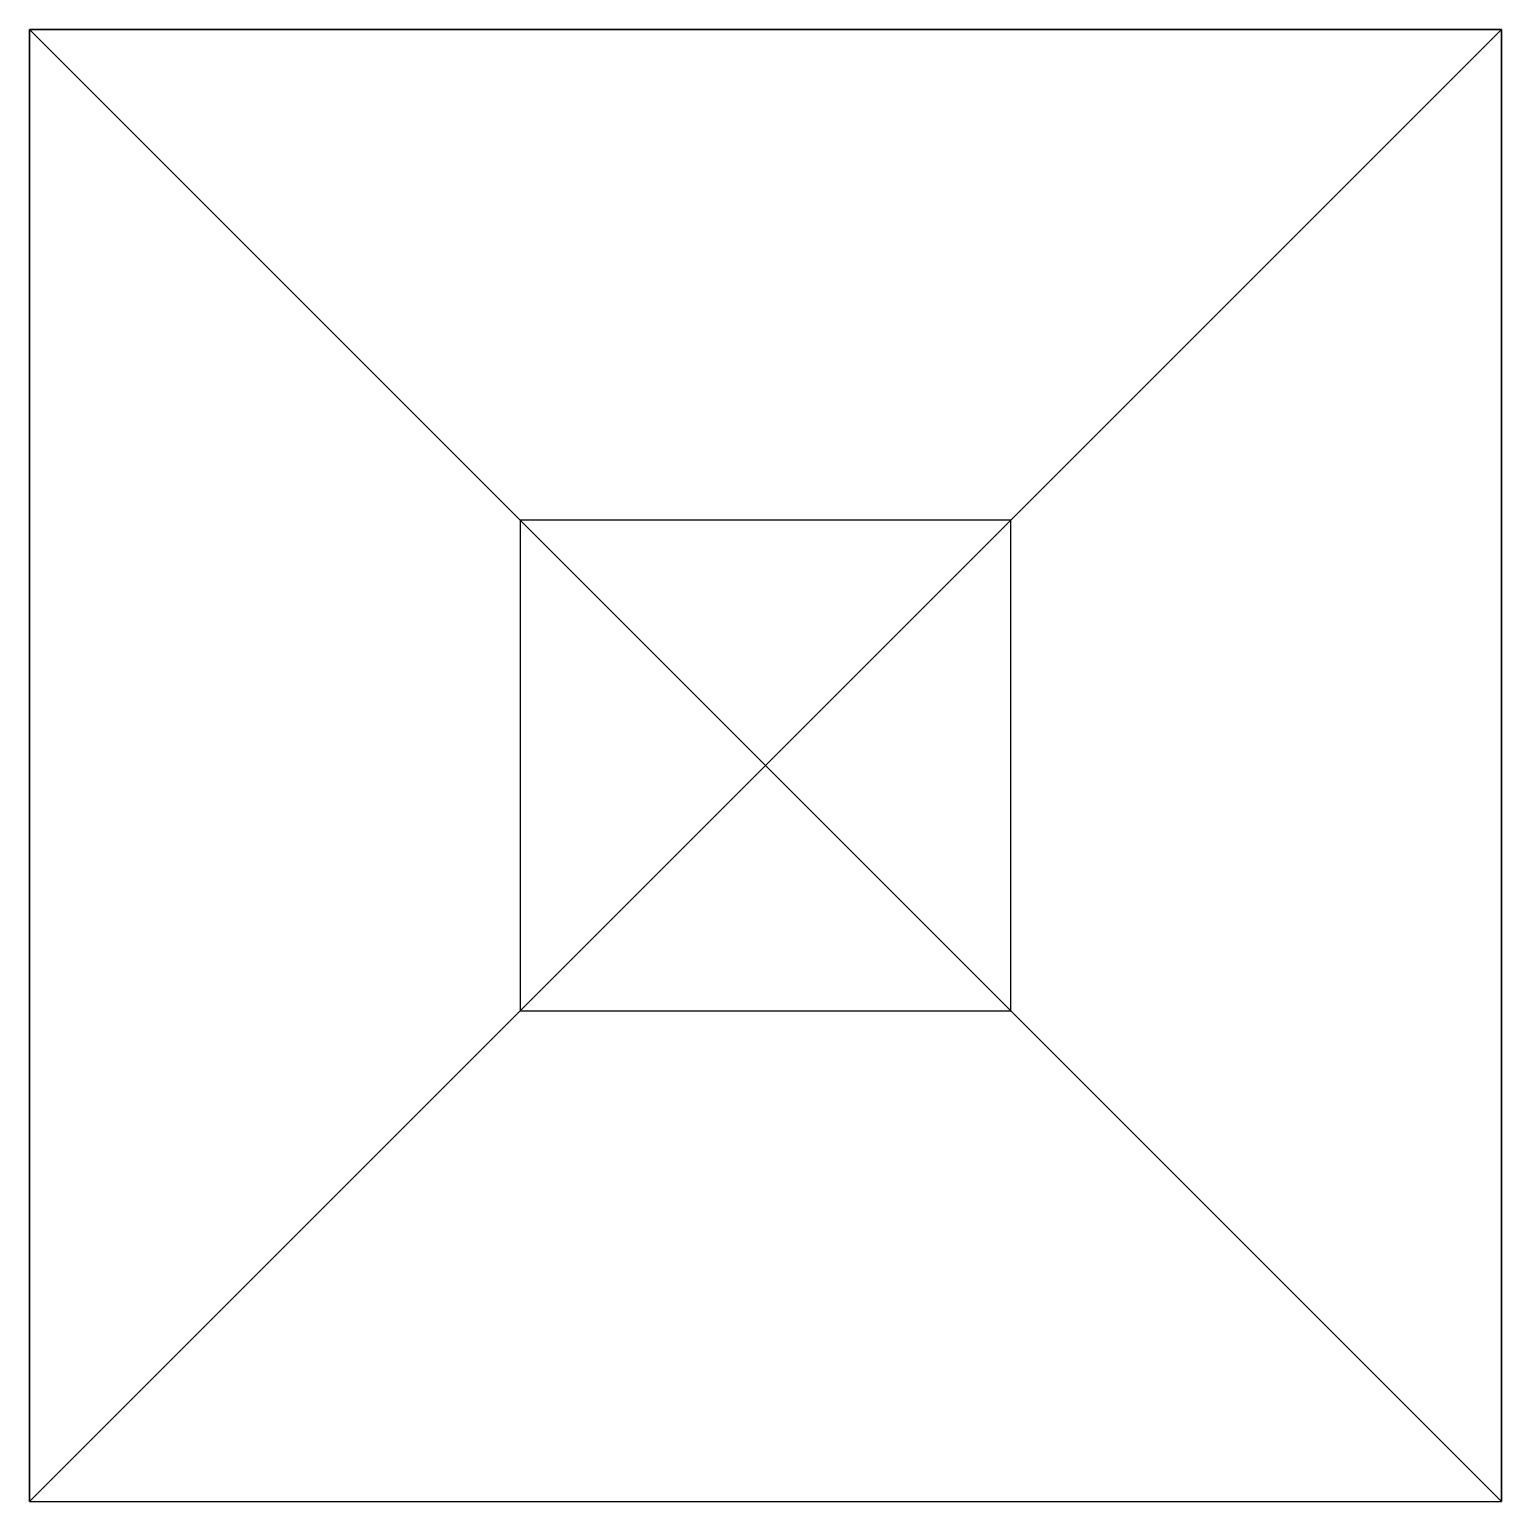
# Model space of a CAD drawing. Header units: millimetres. Extents: x 2360 to 2660, y 1767 to 2067.
import ezdxf

# ---------------------------------------------------------------- set-up
doc = ezdxf.new("R2010")
doc.units = ezdxf.units.MM

msp = doc.modelspace()

# ---------------------------------------------------------------- linework, layer by layer
for p, q in [((2359.6, 1767.39, 305), (2659.6, 2067.39, 5)), ((2659.6, 2067.39, 305), (2359.6, 1767.39, 5)), ((2359.6, 2067.39, 305), (2659.6, 1767.39, 5)), ((2359.6, 2067.39, 5), (2659.6, 1767.39, 305)), ((2659.6, 2067.39, 305), (2359.6, 2067.39, 305)), ((2359.6, 2067.39, 305), (2359.6, 2067.39, 5)), ((2359.6, 2067.39, 5), (2359.6, 1767.39, 5)), ((2359.6, 1767.39, 305), (2359.6, 2067.39, 305)), ((2359.6, 2067.39, 5), (2659.6, 2067.39, 5)), ((2659.6, 2067.39, 5), (2509.6, 1917.39, 155)), ((2659.6, 1767.39, 305), (2659.6, 2067.39, 305)), ((2659.6, 2067.39, 5), (2659.6, 2067.39, 305)), ((2659.6, 2067.39, 5), (2659.6, 1767.39, 5)), ((2459.6, 1967.39, 305), (2459.6, 1867.39, 305)), ((2559.6, 1967.39, 305), (2459.6, 1967.39, 305)), ((2559.6, 1867.39, 305), (2559.6, 1967.39, 305)), ((2459.6, 1867.39, 305), (2559.6, 1867.39, 305)), ((2359.6, 1767.39, 5), (2659.6, 1767.39, 5)), ((2359.6, 1767.39, 305), (2659.6, 1767.39, 305)), ((2359.6, 1767.39, 305), (2359.6, 1767.39, 5)), ((2659.6, 1767.39, 5), (2659.6, 1767.39, 305))]:
    msp.add_line(p, q)

doc.saveas('drawing.dxf')
